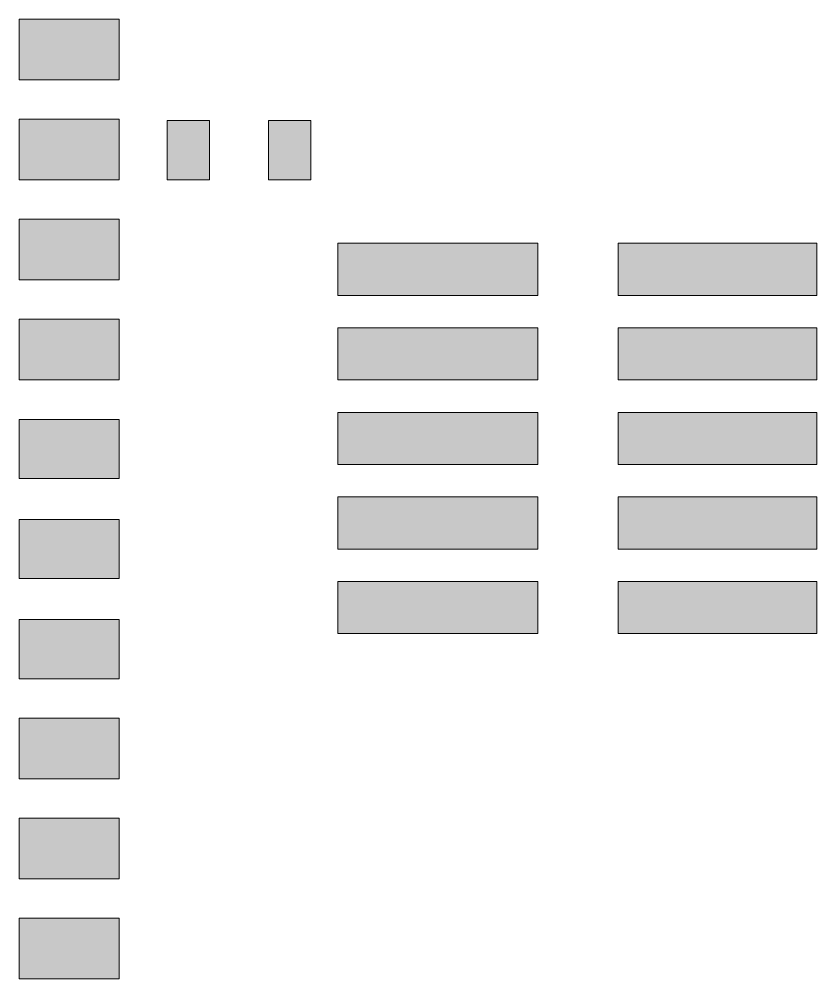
# Model space of a CAD drawing. Extents: x 146 to 361, y 242 to 614.
# Drawn here: x 276.3 to 310.26, y 573.59 to 614.45 of the extents above; entities that cross this region are included whole.
import ezdxf

# ---------------------------------------------------------------- set-up
doc = ezdxf.new("R2010")
doc.units = 0
doc.header["$MEASUREMENT"] = 0
doc.layers.add('Ebene 1', color=7, linetype='Continuous')

msp = doc.modelspace()

# ---------------------------------------------------------------- hatches: boundary and pattern name
at = {"layer": 'Ebene 1', "true_color": 0xffffff}
h = msp.add_hatch(color=7, dxfattribs=at)
h.dxf.hatch_style = 2
h.paths.add_polyline_path([(276.3, 611.87), (280.56, 611.87), (280.56, 614.45), (276.3, 614.45)])
h = msp.add_hatch(color=7, dxfattribs=at)
h.dxf.hatch_style = 2
h.paths.add_polyline_path([(276.3, 607.61), (280.56, 607.61), (280.56, 610.19), (276.3, 610.19)])
h = msp.add_hatch(color=7, dxfattribs=at)
h.dxf.hatch_style = 2
h.paths.add_polyline_path([(282.6, 607.61), (284.4, 607.61), (284.4, 610.13), (282.6, 610.13)])
h = msp.add_hatch(color=7, dxfattribs=at)
h.dxf.hatch_style = 2
h.paths.add_polyline_path([(286.92, 607.61), (288.72, 607.61), (288.72, 610.13), (286.92, 610.13)])
h = msp.add_hatch(color=7, dxfattribs=at)
h.dxf.hatch_style = 2
h.paths.add_polyline_path([(276.3, 603.351), (280.56, 603.351), (280.56, 605.931), (276.3, 605.931)])
h = msp.add_hatch(color=7, dxfattribs=at)
h.dxf.hatch_style = 2
h.paths.add_polyline_path([(289.86, 602.69), (298.38, 602.69), (298.38, 604.91), (289.86, 604.91)])
h = msp.add_hatch(color=7, dxfattribs=at)
h.dxf.hatch_style = 2
h.paths.add_polyline_path([(301.8, 602.69), (310.26, 602.69), (310.26, 604.91), (301.8, 604.91)])
h = msp.add_hatch(color=7, dxfattribs=at)
h.dxf.hatch_style = 2
h.paths.add_polyline_path([(276.3, 599.091), (280.56, 599.091), (280.56, 601.671), (276.3, 601.671)])
h = msp.add_hatch(color=7, dxfattribs=at)
h.dxf.hatch_style = 2
h.paths.add_polyline_path([(289.86, 599.091), (298.38, 599.091), (298.38, 601.311), (289.86, 601.311)])
h = msp.add_hatch(color=7, dxfattribs=at)
h.dxf.hatch_style = 2
h.paths.add_polyline_path([(301.8, 599.091), (310.26, 599.091), (310.26, 601.311), (301.8, 601.311)])
h = msp.add_hatch(color=7, dxfattribs=at)
h.dxf.hatch_style = 2
h.paths.add_polyline_path([(276.3, 594.891), (280.56, 594.891), (280.56, 597.411), (276.3, 597.411)])
h = msp.add_hatch(color=7, dxfattribs=at)
h.dxf.hatch_style = 2
h.paths.add_polyline_path([(289.86, 595.49), (298.38, 595.49), (298.38, 597.71), (289.86, 597.71)])
h = msp.add_hatch(color=7, dxfattribs=at)
h.dxf.hatch_style = 2
h.paths.add_polyline_path([(301.8, 595.49), (310.26, 595.49), (310.26, 597.71), (301.8, 597.71)])
h = msp.add_hatch(color=7, dxfattribs=at)
h.dxf.hatch_style = 2
h.paths.add_polyline_path([(289.86, 591.891), (298.38, 591.891), (298.38, 594.111), (289.86, 594.111)])
h = msp.add_hatch(color=7, dxfattribs=at)
h.dxf.hatch_style = 2
h.paths.add_polyline_path([(301.8, 591.891), (310.26, 591.891), (310.26, 594.111), (301.8, 594.111)])
h = msp.add_hatch(color=7, dxfattribs=at)
h.dxf.hatch_style = 2
h.paths.add_polyline_path([(276.3, 590.63), (280.56, 590.63), (280.56, 593.15), (276.3, 593.15)])
h = msp.add_hatch(color=7, dxfattribs=at)
h.dxf.hatch_style = 2
h.paths.add_polyline_path([(289.86, 588.291), (298.38, 588.291), (298.38, 590.511), (289.86, 590.511)])
h = msp.add_hatch(color=7, dxfattribs=at)
h.dxf.hatch_style = 2
h.paths.add_polyline_path([(301.8, 588.291), (310.26, 588.291), (310.26, 590.511), (301.8, 590.511)])
h = msp.add_hatch(color=7, dxfattribs=at)
h.dxf.hatch_style = 2
h.paths.add_polyline_path([(276.3, 586.37), (280.56, 586.37), (280.56, 588.89), (276.3, 588.89)])
h = msp.add_hatch(color=7, dxfattribs=at)
h.dxf.hatch_style = 2
h.paths.add_polyline_path([(276.3, 582.11), (280.56, 582.11), (280.56, 584.69), (276.3, 584.69)])
h = msp.add_hatch(color=7, dxfattribs=at)
h.dxf.hatch_style = 2
h.paths.add_polyline_path([(276.3, 577.851), (280.56, 577.851), (280.56, 580.431), (276.3, 580.431)])
h = msp.add_hatch(color=7, dxfattribs=at)
h.dxf.hatch_style = 2
h.paths.add_polyline_path([(276.3, 573.591), (280.56, 573.591), (280.56, 576.171), (276.3, 576.171)])

# ---------------------------------------------------------------- linework, layer by layer
at = {"layer": 'Ebene 1', "lineweight": 0}
for points in [[(276.3, 611.87), (280.56, 611.87), (280.56, 614.45), (276.3, 614.45), (276.3, 611.87)], [(276.3, 607.61), (280.56, 607.61), (280.56, 610.19), (276.3, 610.19), (276.3, 607.61)], [(282.6, 607.61), (284.4, 607.61), (284.4, 610.13), (282.6, 610.13), (282.6, 607.61)], [(286.92, 607.61), (288.72, 607.61), (288.72, 610.13), (286.92, 610.13), (286.92, 607.61)], [(276.3, 603.351), (280.56, 603.351), (280.56, 605.931), (276.3, 605.931), (276.3, 603.351)], [(289.86, 602.69), (298.38, 602.69), (298.38, 604.91), (289.86, 604.91), (289.86, 602.69)], [(301.8, 602.69), (310.26, 602.69), (310.26, 604.91), (301.8, 604.91), (301.8, 602.69)], [(276.3, 599.091), (280.56, 599.091), (280.56, 601.671), (276.3, 601.671), (276.3, 599.091)], [(289.86, 599.091), (298.38, 599.091), (298.38, 601.311), (289.86, 601.311), (289.86, 599.091)], [(301.8, 599.091), (310.26, 599.091), (310.26, 601.311), (301.8, 601.311), (301.8, 599.091)], [(276.3, 594.891), (280.56, 594.891), (280.56, 597.411), (276.3, 597.411), (276.3, 594.891)], [(289.86, 595.49), (298.38, 595.49), (298.38, 597.71), (289.86, 597.71), (289.86, 595.49)], [(301.8, 595.49), (310.26, 595.49), (310.26, 597.71), (301.8, 597.71), (301.8, 595.49)], [(289.86, 591.891), (298.38, 591.891), (298.38, 594.111), (289.86, 594.111), (289.86, 591.891)], [(301.8, 591.891), (310.26, 591.891), (310.26, 594.111), (301.8, 594.111), (301.8, 591.891)], [(276.3, 590.63), (280.56, 590.63), (280.56, 593.15), (276.3, 593.15), (276.3, 590.63)], [(289.86, 588.291), (298.38, 588.291), (298.38, 590.511), (289.86, 590.511), (289.86, 588.291)], [(301.8, 588.291), (310.26, 588.291), (310.26, 590.511), (301.8, 590.511), (301.8, 588.291)], [(276.3, 586.37), (280.56, 586.37), (280.56, 588.89), (276.3, 588.89), (276.3, 586.37)], [(276.3, 582.11), (280.56, 582.11), (280.56, 584.69), (276.3, 584.69), (276.3, 582.11)], [(276.3, 577.851), (280.56, 577.851), (280.56, 580.431), (276.3, 580.431), (276.3, 577.851)], [(276.3, 573.591), (280.56, 573.591), (280.56, 576.171), (276.3, 576.171), (276.3, 573.591)]]:
    msp.add_lwpolyline(points, dxfattribs=at)

doc.saveas('drawing.dxf')
